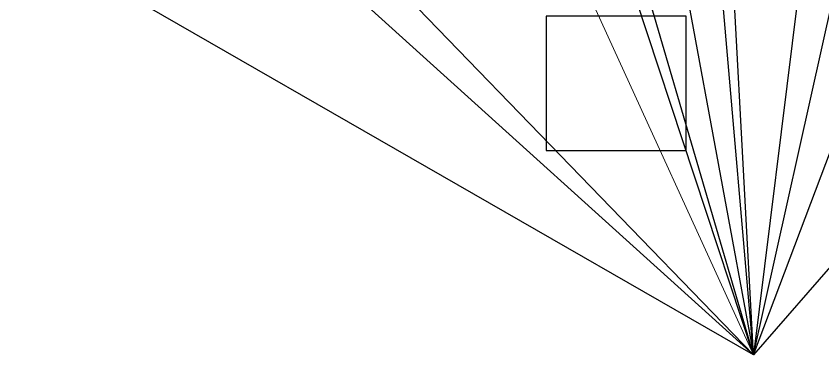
# Model space of a CAD drawing. Header units: millimetres. Extents: x 294 to 6216, y -3442 to 2720.
# Drawn here: x 594 to 3502, y -3442 to -2220 of the extents above; entities that cross this region are included whole.
import ezdxf

# ---------------------------------------------------------------- set-up
doc = ezdxf.new("R2010")
doc.units = ezdxf.units.MM
doc.header["$LTSCALE"] = 15

msp = doc.modelspace()

# ---------------------------------------------------------------- linework, layer by layer
at = {"color": 3}
for q in [(2335.709, -311.494), (4070.467, -1273.464), (3723.173, -1327.811)]:
    msp.add_line((3251.961, -3441.927), q, dxfattribs=at)
at = {"color": 30}
msp.add_line((3251.961, -3441.927), (3094.232, -488.455), dxfattribs=at)
at = {"color": 60}
msp.add_line((2754.437, -745.226), (3251.961, -3441.927), dxfattribs=at)
at = {"color": 4, "lineweight": 13}
msp.add_line((3251.961, -3441.927), (2155.694, -1038.702), dxfattribs=at)
at = {"color": 6}
for q in [(970.9, -1082.819), (678.158, -1113.902), (594.449, -1913.138)]:
    msp.add_line((3251.961, -3441.927), q, dxfattribs=at)
at = {"color": 1}
for p, q in [((5269.03, -1128.656), (3251.961, -3441.927)), ((3251.961, -3441.927), (3099.023, -1671.421))]:
    msp.add_line(p, q, dxfattribs=at)
at = {"color": 10}
msp.add_line((3251.961, -3441.927), (2608.131, -1486.946), dxfattribs=at)
at = {"color": 190}
msp.add_line((3481.821, -1588.233), (3251.961, -3441.927), dxfattribs=at)
at = {"color": 1}
msp.add_lwpolyline([(2504.719, -2705.078), (3009.296, -2705.078), (3009.296, -2220.713), (2504.719, -2220.713)], close=True, dxfattribs=at)

doc.saveas('drawing.dxf')
